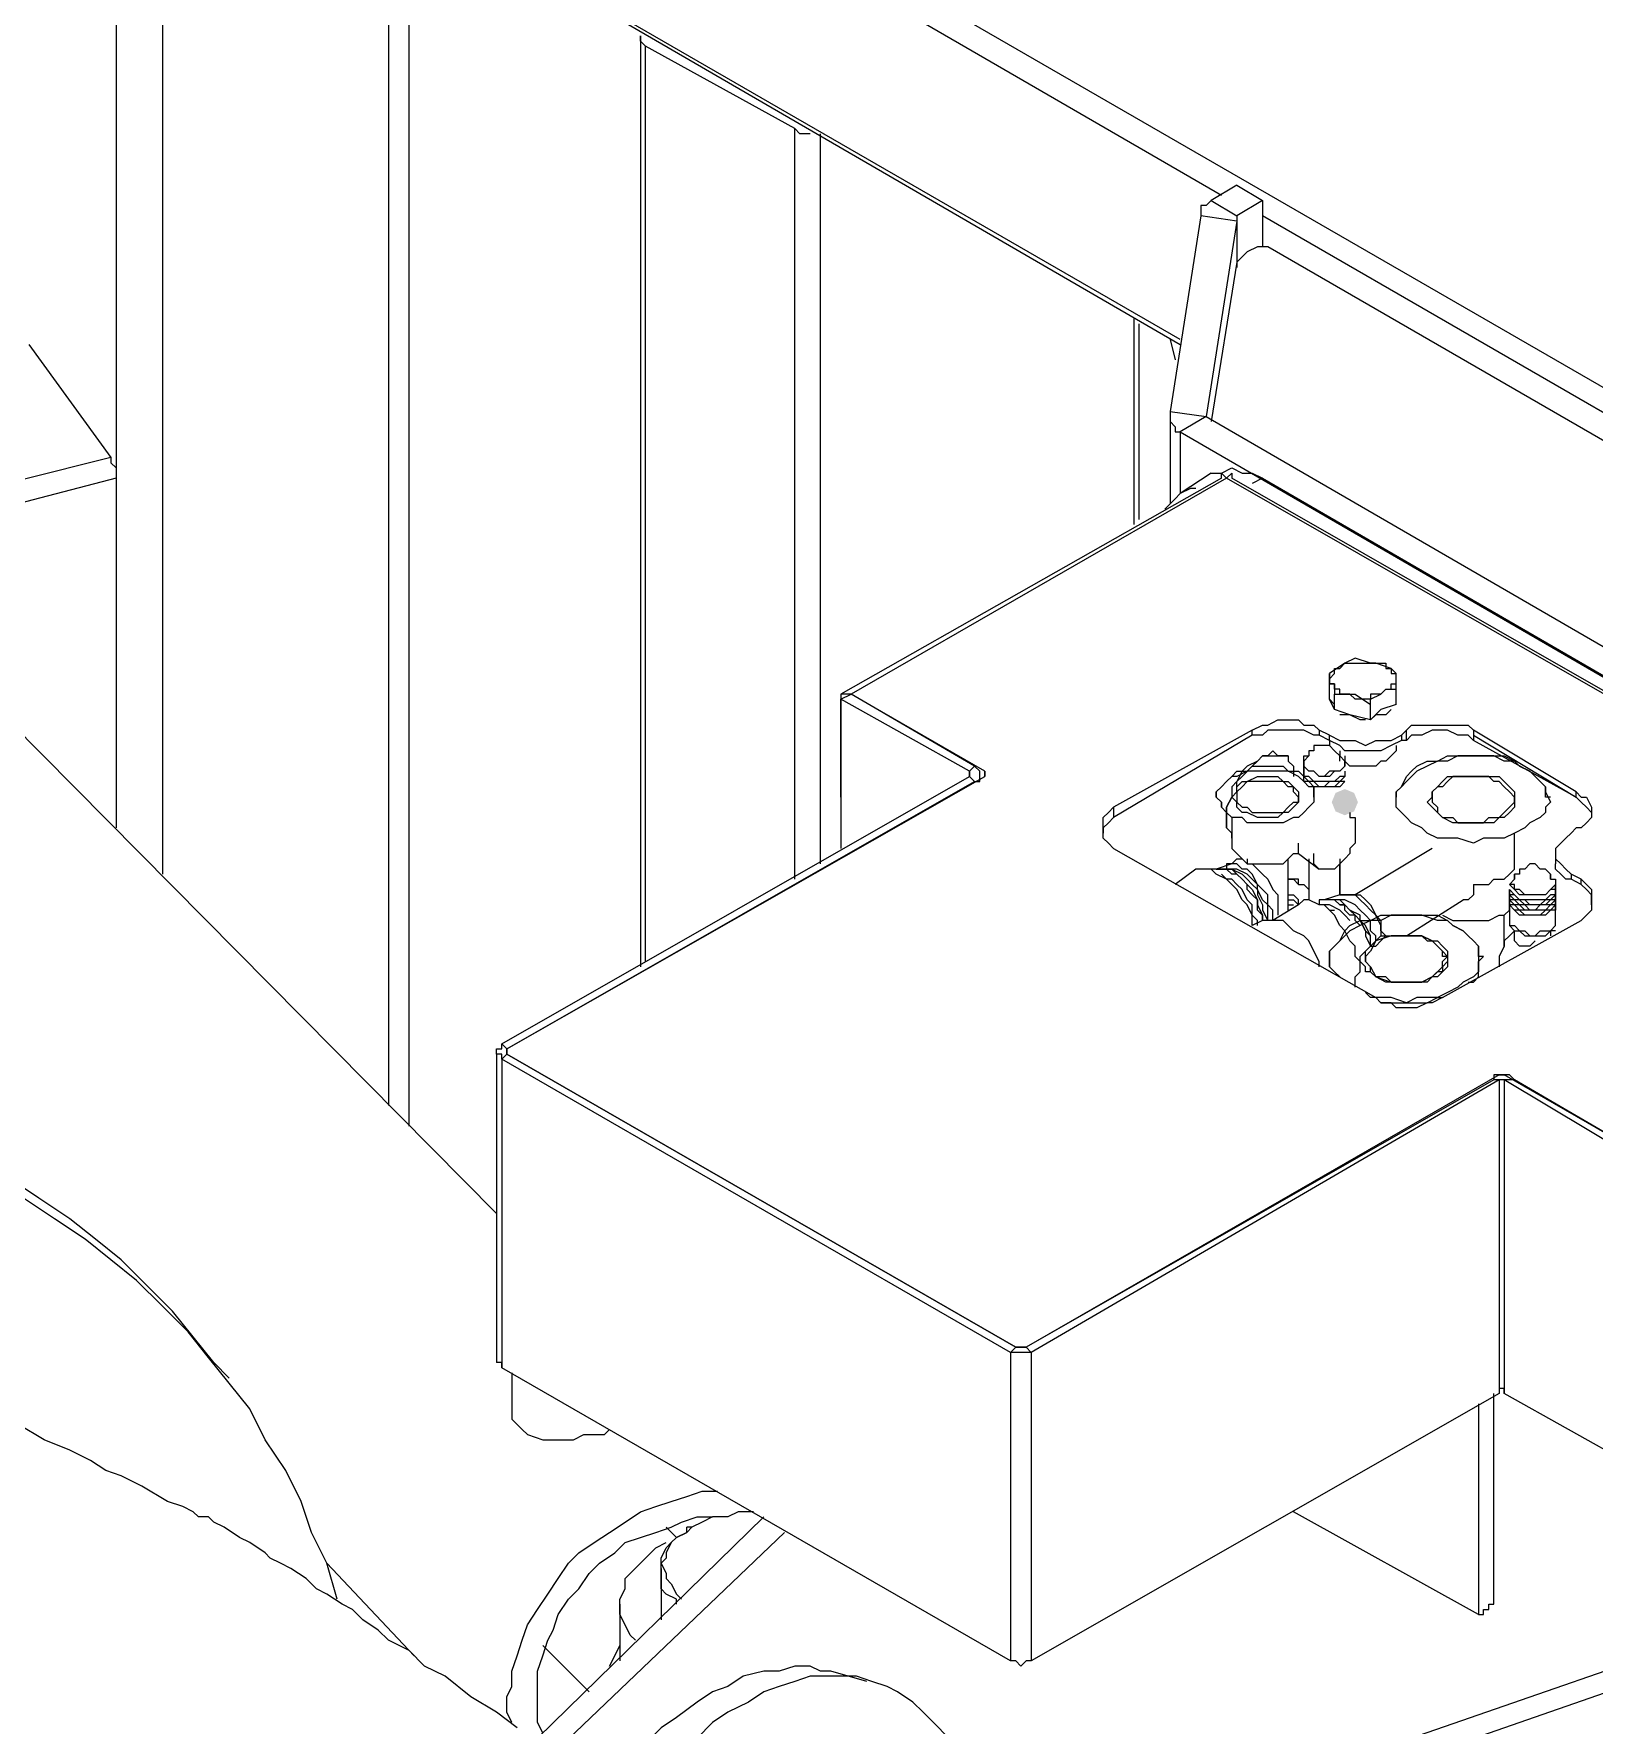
# Model space of a CAD drawing. Extents: x 3 to 592, y 5 to 207.
# Drawn here: x 254.78 to 265.48, y 89.8 to 101.4 of the extents above; entities that cross this region are included whole.
import ezdxf

# ---------------------------------------------------------------- set-up
doc = ezdxf.new("R2010")
doc.units = 0
doc.layers.get('0').update_dxf_attribs({"linetype": 'CONTINUOUS'})
picture_1 = doc.add_image_def('image2.jpg', size_in_pixel=(500, 522))

msp = doc.modelspace()

# ---------------------------------------------------------------- hatches: boundary and pattern name
h = msp.add_hatch(color=7)
h.dxf.hatch_style = 2
h.paths.add_polyline_path([(263.771944, 96.041986), (263.708411, 96.068411), (263.681986, 96.131944), (263.708411, 96.195478), (263.771944, 96.221903), (263.835478, 96.195478), (263.861903, 96.131944), (263.835478, 96.068411)])

# ---------------------------------------------------------------- linework, layer by layer
at = {"color": 7}
for points in [[(283.386389, 88.688333), (256.963333, 103.928333)], [(262.925278, 100.294722), (256.892778, 103.787222)], [(255.340556, 103.328611), (255.340556, 95.955556)], [(255.658056, 103.258056), (255.658056, 95.638056)], [(262.643056, 99.306944), (256.892778, 102.623056)], [(256.928056, 102.587778), (262.643056, 99.271667)], [(257.210278, 102.411389), (257.210278, 94.050556)], [(257.351389, 93.909444), (257.351389, 102.305556)], [(258.938889, 101.388333), (258.938889, 95.003056)], [(258.974167, 101.317778), (258.938889, 101.353056), (258.938889, 101.388333)], [(259.997222, 100.753333), (258.974167, 101.317778)], [(258.974167, 95.038333), (258.974167, 101.317778)], [(260.103056, 100.718056), (260.067778, 100.718056), (260.0325, 100.718056), (259.997222, 100.753333)], [(259.997222, 95.602778), (259.997222, 100.753333)], [(260.173611, 95.708611), (260.173611, 100.718056)], [(262.854722, 100.259444), (262.819444, 100.224167), (262.784167, 100.224167), (262.784167, 100.188889), (262.784167, 100.153611)], [(263.031111, 100.365278), (262.854722, 100.259444)], [(262.854722, 100.259444), (263.031111, 100.153611)], [(263.031111, 100.365278), (263.2075, 100.259444)], [(263.2075, 100.259444), (263.031111, 100.153611)], [(263.2075, 100.259444), (263.2075, 99.941944)], [(262.784167, 100.153611), (262.5725, 98.813056)], [(263.031111, 100.118333), (262.784167, 100.153611)], [(263.031111, 100.153611), (263.031111, 100.118333)], [(263.031111, 100.153611), (263.031111, 99.871389)], [(276.895278, 92.251389), (263.2075, 100.153611)], [(263.031111, 100.118333), (262.819444, 98.777778)], [(263.031111, 100.118333), (263.031111, 99.800833)], [(263.101667, 99.906667), (263.031111, 99.836111)], [(263.172222, 99.941944), (263.101667, 99.906667)], [(263.242778, 99.941944), (263.172222, 99.941944)], [(276.683611, 92.180833), (263.242778, 99.941944)], [(263.031111, 99.836111), (262.854722, 98.7425)], [(262.325556, 98.036944), (262.325556, 99.448056)], [(262.360833, 98.072222), (262.360833, 99.412778)], [(254.740833, 99.271667), (255.305278, 98.495556)], [(262.5725, 99.306944), (262.607778, 99.165833)], [(262.5725, 98.813056), (262.5725, 98.777778), (262.5725, 98.7425), (262.607778, 98.707222), (262.607778, 98.671944), (262.643056, 98.671944)], [(262.5725, 98.813056), (262.819444, 98.777778)], [(262.5725, 98.777778), (262.5725, 98.178056)], [(262.819444, 98.777778), (262.643056, 98.671944)], [(262.819444, 98.777778), (274.390556, 92.075)], [(262.643056, 98.671944), (274.214167, 91.969167)], [(262.643056, 98.671944), (262.643056, 98.248611)], [(255.305278, 98.495556), (253.470833, 98.036944)], [(255.305278, 98.495556), (255.305278, 98.460278), (255.340556, 98.425), (255.340556, 98.389722), (255.340556, 98.354444)], [(262.854722, 98.389722), (262.89, 98.389722), (262.925278, 98.389722), (262.995833, 98.425), (263.066389, 98.389722), (263.136944, 98.389722), (263.2075, 98.354444)], [(255.340556, 98.354444), (253.576667, 97.895833)], [(255.340556, 98.354444), (255.340556, 95.955556)], [(262.925278, 98.354444), (260.314722, 96.872778)], [(262.960556, 98.354444), (260.385278, 96.872778)], [(262.748889, 98.283889), (262.713611, 98.283889), (262.643056, 98.248611), (262.607778, 98.213333), (262.5725, 98.178056), (262.537222, 98.142778)], [(262.854722, 98.389722), (262.643056, 98.248611)], [(262.925278, 98.354444), (262.925278, 98.389722), (262.960556, 98.354444)], [(262.960556, 98.354444), (262.995833, 98.389722), (262.995833, 98.354444)], [(268.393333, 95.25), (262.960556, 98.354444)], [(268.428611, 95.25), (262.995833, 98.354444)], [(263.2075, 98.354444), (263.136944, 98.319167)], [(263.2075, 98.354444), (273.685, 92.286667)], [(263.666111, 96.943333), (263.666111, 96.978611), (263.701389, 97.013889), (263.701389, 97.049167), (263.736667, 97.049167), (263.771944, 97.084444)], [(263.771944, 97.084444), (263.666111, 97.013889)], [(263.666111, 96.908056), (263.666111, 97.013889)], [(263.666111, 97.013889), (263.666111, 96.943333)], [(263.8425, 97.119722), (263.771944, 97.084444)], [(263.771944, 97.084444), (263.807222, 97.084444), (263.8425, 97.084444), (263.877778, 97.084444), (263.913056, 97.084444), (263.948333, 97.084444), (263.983611, 97.084444)], [(263.983611, 97.084444), (263.948333, 97.084444), (263.8425, 97.119722)], [(263.983611, 97.084444), (264.018889, 97.084444), (264.054167, 97.084444), (264.054167, 97.049167), (264.089444, 97.049167), (264.089444, 97.013889), (264.124722, 97.013889)], [(264.089444, 97.049167), (263.983611, 97.084444)], [(264.018889, 96.872778), (264.054167, 96.908056), (264.089444, 96.908056), (264.089444, 96.943333), (264.124722, 96.943333), (264.124722, 96.978611), (264.124722, 97.013889)], [(264.124722, 97.013889), (264.089444, 97.049167)], [(264.124722, 96.908056), (264.124722, 97.013889)], [(257.951111, 93.309722), (254.388056, 96.908056)], [(263.807222, 96.872778), (263.771944, 96.872778), (263.736667, 96.872778), (263.736667, 96.908056), (263.701389, 96.908056), (263.701389, 96.943333), (263.666111, 96.943333)], [(263.666111, 96.943333), (263.701389, 96.943333), (263.701389, 96.872778)], [(263.666111, 96.8375), (263.666111, 96.908056)], [(264.018889, 96.872778), (264.054167, 96.908056), (264.124722, 96.908056)], [(264.124722, 96.802222), (264.124722, 96.908056)], [(260.314722, 96.8375), (260.385278, 96.872778)], [(260.385278, 96.872778), (260.35, 96.872778), (260.314722, 96.872778), (260.314722, 96.8375)], [(261.196667, 96.343611), (260.314722, 96.8375)], [(260.314722, 96.8375), (260.314722, 95.814444)], [(260.314722, 96.167222), (260.314722, 96.8375)], [(260.314722, 96.802222), (260.314722, 96.8375)], [(261.231944, 96.378889), (260.385278, 96.872778)], [(261.3025, 96.343611), (260.385278, 96.872778)], [(263.701389, 96.766944), (263.701389, 96.802222), (263.666111, 96.8375)], [(263.701389, 96.766944), (263.666111, 96.8375)], [(263.701389, 96.766944), (263.701389, 96.872778)], [(263.701389, 96.872778), (263.807222, 96.872778)], [(263.807222, 96.872778), (263.8425, 96.872778), (263.948333, 96.802222)], [(264.018889, 96.872778), (263.983611, 96.872778), (263.948333, 96.872778), (263.948333, 96.8375), (263.913056, 96.8375), (263.877778, 96.8375), (263.8425, 96.8375), (263.807222, 96.872778)], [(263.948333, 96.802222), (263.948333, 96.8375), (264.018889, 96.872778)], [(263.948333, 96.696389), (263.948333, 96.802222)], [(264.124722, 96.802222), (264.018889, 96.766944)], [(263.136944, 96.625833), (263.2075, 96.661111), (263.242778, 96.661111), (263.313333, 96.696389), (263.383889, 96.696389), (263.454444, 96.696389), (263.489722, 96.661111), (263.560278, 96.661111), (263.595556, 96.625833)], [(263.807222, 96.731667), (263.701389, 96.766944)], [(263.913056, 96.696389), (263.877778, 96.696389), (263.807222, 96.731667), (263.771944, 96.731667), (263.736667, 96.731667)], [(263.948333, 96.696389), (263.807222, 96.731667)], [(264.018889, 96.766944), (263.948333, 96.696389)], [(264.089444, 96.766944), (264.054167, 96.731667), (264.018889, 96.731667), (263.983611, 96.731667), (263.948333, 96.696389)], [(264.195278, 96.625833), (264.230556, 96.661111), (264.301111, 96.661111), (264.371667, 96.661111), (264.442222, 96.661111), (264.4775, 96.661111), (264.548056, 96.661111), (264.618611, 96.661111), (264.653889, 96.625833)], [(263.136944, 96.625833), (262.184444, 96.096667)], [(263.136944, 96.590556), (262.184444, 96.026111)], [(263.136944, 96.590556), (263.136944, 96.625833)], [(263.595556, 96.590556), (263.560278, 96.590556), (263.489722, 96.625833), (263.454444, 96.625833), (263.383889, 96.625833), (263.313333, 96.625833), (263.242778, 96.625833), (263.2075, 96.590556), (263.136944, 96.590556)], [(263.666111, 96.590556), (263.595556, 96.625833)], [(263.595556, 96.625833), (263.595556, 96.590556)], [(263.666111, 96.555278), (263.595556, 96.590556)], [(263.666111, 96.590556), (263.736667, 96.555278), (263.771944, 96.555278), (263.8425, 96.555278), (263.913056, 96.52), (263.983611, 96.555278), (264.018889, 96.555278), (264.089444, 96.555278), (264.16, 96.590556)], [(263.666111, 96.555278), (263.666111, 96.590556)], [(263.666111, 96.555278), (263.666111, 96.52)], [(264.16, 96.555278), (264.089444, 96.52), (264.018889, 96.484722), (263.983611, 96.484722), (263.913056, 96.484722), (263.8425, 96.484722), (263.771944, 96.484722), (263.736667, 96.52), (263.666111, 96.555278)], [(264.195278, 96.625833), (264.16, 96.590556)], [(264.16, 96.590556), (264.16, 96.555278)], [(264.195278, 96.555278), (264.16, 96.555278)], [(264.195278, 96.555278), (264.195278, 96.625833)], [(264.653889, 96.555278), (264.618611, 96.590556), (264.548056, 96.590556), (264.4775, 96.625833), (264.442222, 96.625833), (264.371667, 96.625833), (264.301111, 96.590556), (264.230556, 96.590556), (264.195278, 96.555278)], [(265.359444, 96.2025), (264.653889, 96.625833)], [(264.653889, 96.625833), (264.653889, 96.555278)], [(264.653889, 96.590556), (265.359444, 96.167222)], [(265.359444, 96.167222), (264.653889, 96.555278)], [(263.348611, 96.449444), (263.313333, 96.449444), (263.278056, 96.484722), (263.242778, 96.449444), (263.2075, 96.449444), (263.172222, 96.414167), (263.101667, 96.378889), (263.066389, 96.343611), (263.031111, 96.273056), (262.995833, 96.237778), (262.995833, 96.167222), (262.960556, 96.096667), (262.960556, 96.061389)], [(262.960556, 96.061389), (262.960556, 96.096667), (262.995833, 96.167222), (263.031111, 96.2025), (263.031111, 96.273056), (263.066389, 96.308333), (263.136944, 96.378889), (263.172222, 96.414167), (263.2075, 96.449444), (263.242778, 96.449444), (263.313333, 96.449444), (263.348611, 96.449444), (263.383889, 96.449444), (263.383889, 96.414167), (263.419167, 96.378889), (263.419167, 96.343611), (263.419167, 96.308333)], [(263.383889, 96.449444), (263.348611, 96.449444)], [(263.736667, 96.484722), (263.736667, 96.449444), (263.771944, 96.414167), (263.771944, 96.378889), (263.736667, 96.343611), (263.701389, 96.343611), (263.666111, 96.343611), (263.630833, 96.308333), (263.595556, 96.308333), (263.560278, 96.343611), (263.525, 96.343611), (263.489722, 96.378889), (263.489722, 96.414167), (263.489722, 96.449444), (263.525, 96.449444)], [(263.525, 96.449444), (263.489722, 96.414167)], [(263.525, 96.343611), (263.489722, 96.378889), (263.489722, 96.414167), (263.489722, 96.449444)], [(263.736667, 96.414167), (263.736667, 96.449444), (263.701389, 96.484722), (263.666111, 96.52), (263.630833, 96.52), (263.595556, 96.52), (263.560278, 96.52), (263.560278, 96.484722), (263.525, 96.484722), (263.525, 96.449444)], [(263.771944, 96.449444), (263.771944, 96.414167), (263.771944, 96.378889), (263.736667, 96.343611), (263.701389, 96.343611), (263.666111, 96.308333), (263.630833, 96.308333), (263.595556, 96.308333), (263.560278, 96.343611), (263.525, 96.343611)], [(264.124722, 96.52), (264.124722, 96.484722), (264.089444, 96.449444), (264.054167, 96.414167), (264.018889, 96.414167), (263.983611, 96.378889), (263.913056, 96.378889), (263.877778, 96.378889), (263.807222, 96.378889), (263.771944, 96.414167)], [(265.183056, 96.167222), (265.147778, 96.167222), (265.147778, 96.237778), (265.1125, 96.273056), (265.077222, 96.308333), (265.041944, 96.343611), (264.971389, 96.378889), (264.936111, 96.414167), (264.865556, 96.414167), (264.795, 96.449444), (264.689167, 96.449444), (264.618611, 96.449444), (264.548056, 96.449444), (264.4775, 96.414167), (264.406944, 96.414167), (264.336389, 96.378889), (264.265833, 96.343611), (264.230556, 96.308333), (264.195278, 96.273056), (264.16, 96.237778), (264.124722, 96.2025), (264.124722, 96.167222)], [(261.196667, 96.343611), (261.231944, 96.378889)], [(261.196667, 96.308333), (261.196667, 96.343611)], [(261.196667, 96.343611), (261.196667, 96.308333)], [(261.231944, 96.273056), (261.267222, 96.273056), (261.267222, 96.308333), (261.267222, 96.343611), (261.231944, 96.378889)], [(261.3025, 96.343611), (261.3025, 96.308333)], [(261.3025, 96.308333), (261.3025, 96.343611)], [(263.560278, 96.167222), (263.560278, 96.2025), (263.560278, 96.237778), (263.525, 96.273056), (263.489722, 96.273056), (263.454444, 96.308333), (263.383889, 96.343611), (263.348611, 96.343611), (263.278056, 96.343611), (263.2075, 96.343611), (263.136944, 96.343611), (263.101667, 96.343611), (263.031111, 96.308333), (262.995833, 96.308333), (262.960556, 96.273056), (262.925278, 96.237778), (262.89, 96.2025), (262.89, 96.167222)], [(263.489722, 96.414167), (263.489722, 96.378889)], [(263.489722, 96.414167), (263.489722, 96.308333)], [(263.489722, 96.343611), (263.489722, 96.378889)], [(263.771944, 96.343611), (263.771944, 96.308333), (263.736667, 96.308333), (263.701389, 96.273056), (263.666111, 96.273056), (263.630833, 96.273056), (263.595556, 96.273056), (263.560278, 96.273056), (263.525, 96.308333), (263.489722, 96.308333), (263.489722, 96.343611)], [(263.489722, 96.308333), (263.489722, 96.343611)], [(263.771944, 96.343611), (263.771944, 96.308333), (263.736667, 96.273056), (263.701389, 96.273056), (263.666111, 96.273056), (263.630833, 96.237778), (263.595556, 96.237778), (263.560278, 96.273056), (263.525, 96.273056), (263.489722, 96.308333), (263.489722, 96.343611)], [(263.525, 96.273056), (263.489722, 96.308333), (263.489722, 96.343611)], [(263.771944, 96.378889), (263.771944, 96.414167)], [(257.986389, 94.473889), (261.196667, 96.308333)], [(258.021667, 94.438611), (261.3025, 96.308333)], [(258.021667, 94.438611), (261.231944, 96.273056)], [(261.231944, 96.273056), (261.196667, 96.308333)], [(263.771944, 96.308333), (263.736667, 96.273056), (263.701389, 96.237778), (263.666111, 96.237778), (263.630833, 96.237778), (263.595556, 96.237778), (263.560278, 96.237778), (263.525, 96.273056), (263.489722, 96.273056), (263.489722, 96.308333)], [(263.525, 96.273056), (263.489722, 96.273056)], [(263.525, 96.237778), (263.489722, 96.273056)], [(263.771944, 96.308333), (263.736667, 96.273056), (263.701389, 96.273056), (263.666111, 96.273056), (263.630833, 96.237778), (263.595556, 96.237778), (263.560278, 96.273056), (263.525, 96.273056)], [(263.771944, 96.273056), (263.736667, 96.273056), (263.701389, 96.237778), (263.666111, 96.237778), (263.630833, 96.237778), (263.595556, 96.237778), (263.560278, 96.237778), (263.525, 96.273056)], [(263.771944, 96.273056), (263.736667, 96.237778), (263.701389, 96.237778), (263.666111, 96.237778), (263.630833, 96.237778), (263.595556, 96.237778), (263.560278, 96.237778), (263.525, 96.237778)], [(265.359444, 96.2025), (265.394722, 96.167222), (265.43, 96.167222), (265.465278, 96.096667), (265.465278, 96.061389), (265.465278, 96.026111), (265.43, 95.990833), (265.394722, 95.955556), (265.359444, 95.955556)], [(265.359444, 96.167222), (265.359444, 96.2025)], [(262.184444, 95.814444), (262.149167, 95.849722), (262.113889, 95.885), (262.113889, 95.920278), (262.113889, 95.955556), (262.113889, 95.990833), (262.113889, 96.026111), (262.149167, 96.061389), (262.184444, 96.096667)], [(262.184444, 96.096667), (262.184444, 96.026111)], [(262.89, 96.167222), (262.925278, 96.131944), (262.925278, 96.096667), (262.960556, 96.061389), (262.995833, 96.026111)], [(265.465278, 96.061389), (265.43, 96.096667), (265.394722, 96.131944), (265.359444, 96.167222)], [(262.184444, 96.026111), (262.149167, 95.990833), (262.113889, 95.955556), (262.113889, 95.920278)], [(262.960556, 96.061389), (262.960556, 95.990833), (262.960556, 95.955556), (262.995833, 95.920278), (262.995833, 95.885)], [(262.995833, 95.885), (262.995833, 95.920278), (262.960556, 95.955556), (262.960556, 95.990833), (262.960556, 96.061389)], [(262.995833, 96.026111), (262.995833, 95.849722)], [(263.807222, 96.061389), (263.807222, 96.026111), (263.8425, 96.026111), (263.8425, 95.990833), (263.8425, 95.955556), (263.8425, 95.920278), (263.8425, 95.849722), (263.807222, 95.814444), (263.807222, 95.779167), (263.771944, 95.743889), (263.736667, 95.708611), (263.701389, 95.673333), (263.666111, 95.673333), (263.630833, 95.673333), (263.595556, 95.673333), (263.560278, 95.708611), (263.560278, 95.743889), (263.560278, 95.779167)], [(262.995833, 95.849722), (262.995833, 95.814444), (263.031111, 95.779167), (263.066389, 95.743889), (263.101667, 95.708611), (263.172222, 95.708611), (263.2075, 95.708611), (263.278056, 95.708611), (263.313333, 95.708611), (263.348611, 95.708611), (263.383889, 95.743889), (263.419167, 95.779167), (263.454444, 95.779167), (263.454444, 95.814444), (263.454444, 95.849722)], [(264.936111, 95.743889), (264.936111, 95.920278)], [(265.324167, 95.920278), (265.288889, 95.885), (265.253611, 95.849722), (265.218333, 95.814444), (265.218333, 95.779167), (265.218333, 95.743889), (265.253611, 95.708611), (265.288889, 95.673333), (265.324167, 95.638056)], [(265.324167, 95.920278), (265.359444, 95.955556)], [(262.184444, 95.814444), (263.983611, 94.791389)], [(262.995833, 95.708611), (263.031111, 95.743889), (263.066389, 95.743889), (263.101667, 95.708611), (263.136944, 95.708611), (263.172222, 95.673333), (263.2075, 95.638056), (263.242778, 95.602778), (263.278056, 95.532222), (263.313333, 95.496944), (263.313333, 95.426389), (263.313333, 95.391111)], [(263.101667, 95.743889), (263.101667, 95.708611)], [(263.383889, 95.391111), (263.383889, 95.743889)], [(263.454444, 95.779167), (263.595556, 95.673333)], [(263.525, 95.743889), (263.525, 95.461667)], [(263.736667, 95.743889), (263.736667, 95.496944)], [(264.371667, 95.814444), (263.8425, 95.496944)], [(264.653889, 95.5675), (264.689167, 95.5675), (264.759722, 95.5675), (264.795, 95.602778), (264.865556, 95.602778), (264.900833, 95.638056), (264.936111, 95.673333), (264.936111, 95.708611), (264.936111, 95.743889)], [(265.218333, 95.779167), (265.218333, 95.708611)], [(262.748889, 95.673333), (262.607778, 95.5675)], [(263.136944, 95.285278), (263.136944, 95.320556), (263.136944, 95.355833), (263.101667, 95.426389), (263.066389, 95.461667), (263.031111, 95.532222), (262.995833, 95.5675), (262.960556, 95.602778), (262.89, 95.638056), (262.854722, 95.673333), (262.819444, 95.673333), (262.784167, 95.673333), (262.748889, 95.673333)], [(263.2075, 95.320556), (263.2075, 95.355833), (263.172222, 95.391111), (263.172222, 95.426389), (263.172222, 95.461667), (263.136944, 95.496944), (263.101667, 95.532222), (263.101667, 95.5675), (263.066389, 95.602778), (263.031111, 95.638056), (262.995833, 95.638056), (262.960556, 95.673333), (262.925278, 95.673333), (262.89, 95.673333), (262.854722, 95.673333)], [(262.995833, 95.708611), (262.89, 95.673333)], [(262.89, 95.673333), (262.925278, 95.673333), (262.960556, 95.673333), (262.995833, 95.673333), (263.031111, 95.638056), (263.066389, 95.602778), (263.101667, 95.5675), (263.136944, 95.532222), (263.172222, 95.461667), (263.172222, 95.426389), (263.2075, 95.355833), (263.2075, 95.320556)], [(263.242778, 95.320556), (263.242778, 95.355833), (263.242778, 95.426389), (263.2075, 95.461667), (263.172222, 95.532222), (263.172222, 95.5675), (263.136944, 95.602778), (263.101667, 95.638056), (263.031111, 95.673333), (262.995833, 95.673333), (262.960556, 95.673333), (262.925278, 95.673333)], [(262.925278, 95.673333), (262.960556, 95.673333), (262.995833, 95.673333), (263.066389, 95.638056), (263.101667, 95.602778), (263.136944, 95.5675), (263.172222, 95.532222), (263.172222, 95.496944), (263.2075, 95.426389), (263.2075, 95.391111), (263.242778, 95.320556)], [(263.172222, 95.285278), (263.172222, 95.320556), (263.136944, 95.355833), (263.136944, 95.426389), (263.101667, 95.461667), (263.066389, 95.532222), (263.031111, 95.5675), (262.995833, 95.602778), (262.960556, 95.602778), (262.925278, 95.638056)], [(263.278056, 95.320556), (263.278056, 95.391111), (263.242778, 95.426389), (263.242778, 95.496944), (263.2075, 95.532222), (263.172222, 95.5675), (263.136944, 95.638056), (263.101667, 95.673333), (263.066389, 95.673333), (263.031111, 95.708611), (262.995833, 95.708611), (262.960556, 95.708611), (262.960556, 95.673333)], [(263.736667, 95.496944), (263.736667, 95.708611)], [(265.183056, 95.638056), (265.183056, 95.602778), (265.218333, 95.602778), (265.218333, 95.5675), (265.183056, 95.532222), (265.147778, 95.496944), (265.1125, 95.496944), (265.077222, 95.496944), (265.041944, 95.496944), (265.006667, 95.496944), (264.971389, 95.532222), (264.936111, 95.532222), (264.936111, 95.5675), (264.900833, 95.5675), (264.936111, 95.602778), (264.936111, 95.638056)], [(265.183056, 95.602778), (265.183056, 95.638056), (265.147778, 95.673333), (265.1125, 95.673333), (265.077222, 95.708611), (265.041944, 95.708611), (265.006667, 95.673333), (264.971389, 95.673333), (264.971389, 95.638056), (264.936111, 95.638056)], [(264.936111, 95.638056), (264.936111, 95.602778)], [(265.324167, 95.602778), (265.288889, 95.602778), (265.253611, 95.638056), (265.218333, 95.673333), (265.218333, 95.708611)], [(265.394722, 95.602778), (265.324167, 95.638056)], [(265.324167, 95.638056), (265.324167, 95.602778)], [(263.454444, 95.602778), (263.419167, 95.602778), (263.383889, 95.602778)], [(263.383889, 95.602778), (263.419167, 95.602778), (263.454444, 95.5675), (263.489722, 95.5675), (263.525, 95.532222)], [(263.383889, 95.496944), (263.419167, 95.496944), (263.454444, 95.461667)], [(263.454444, 95.5675), (263.454444, 95.602778)], [(263.736667, 95.496944), (263.630833, 95.461667)], [(264.054167, 95.214722), (264.018889, 95.25), (264.018889, 95.285278), (263.983611, 95.355833), (263.948333, 95.391111), (263.913056, 95.426389), (263.877778, 95.461667), (263.8425, 95.496944), (263.807222, 95.496944), (263.771944, 95.496944), (263.736667, 95.496944)], [(263.736667, 95.496944), (263.771944, 95.496944), (263.807222, 95.496944), (263.877778, 95.496944), (263.913056, 95.461667), (263.948333, 95.426389), (263.983611, 95.355833), (264.018889, 95.320556), (264.018889, 95.25), (264.018889, 95.214722), (264.054167, 95.214722)], [(264.653889, 95.5675), (264.653889, 95.532222), (264.653889, 95.496944), (264.618611, 95.461667), (264.583333, 95.461667)], [(264.971389, 95.496944), (264.936111, 95.532222), (264.900833, 95.5675), (264.936111, 95.602778)], [(264.900833, 95.532222), (264.900833, 95.285278)], [(264.971389, 95.461667), (264.936111, 95.496944), (264.900833, 95.532222)], [(265.218333, 95.532222), (265.218333, 95.496944), (265.183056, 95.461667), (265.147778, 95.461667), (265.1125, 95.426389), (265.077222, 95.426389), (265.041944, 95.426389), (265.006667, 95.461667), (264.971389, 95.461667), (264.936111, 95.496944), (264.900833, 95.496944), (264.900833, 95.532222)], [(264.971389, 95.461667), (264.936111, 95.496944), (264.900833, 95.496944), (264.900833, 95.532222)], [(265.218333, 95.496944), (265.218333, 95.461667), (265.183056, 95.461667), (265.147778, 95.426389), (265.1125, 95.426389), (265.077222, 95.426389), (265.041944, 95.426389), (265.006667, 95.426389), (264.971389, 95.461667), (264.936111, 95.461667), (264.900833, 95.496944)], [(264.971389, 95.461667), (264.936111, 95.461667), (264.900833, 95.496944)], [(265.218333, 95.496944), (265.218333, 95.461667), (265.183056, 95.426389), (265.147778, 95.426389), (265.1125, 95.426389), (265.077222, 95.391111), (265.041944, 95.391111), (265.006667, 95.426389), (264.971389, 95.426389), (264.936111, 95.461667), (264.900833, 95.461667), (264.900833, 95.496944)], [(264.971389, 95.426389), (264.936111, 95.461667), (264.900833, 95.461667), (264.900833, 95.496944)], [(265.218333, 95.602778), (265.218333, 95.5675), (265.218333, 95.532222), (265.183056, 95.532222), (265.147778, 95.496944), (265.1125, 95.496944), (265.077222, 95.496944), (265.041944, 95.496944), (265.006667, 95.496944), (264.971389, 95.496944)], [(265.218333, 95.532222), (265.218333, 95.496944), (265.183056, 95.496944), (265.147778, 95.461667), (265.1125, 95.461667), (265.077222, 95.461667), (265.041944, 95.461667), (265.006667, 95.461667), (264.971389, 95.461667)], [(265.218333, 95.532222), (265.218333, 95.496944), (265.183056, 95.461667), (265.147778, 95.461667), (265.1125, 95.426389), (265.077222, 95.426389), (265.041944, 95.426389), (265.006667, 95.461667), (264.971389, 95.461667)], [(265.218333, 95.496944), (265.218333, 95.461667), (265.183056, 95.461667), (265.147778, 95.426389), (265.1125, 95.426389), (265.077222, 95.426389), (265.041944, 95.426389), (265.006667, 95.426389), (264.971389, 95.461667)], [(265.218333, 95.496944), (265.218333, 95.461667), (265.183056, 95.426389), (265.147778, 95.426389), (265.1125, 95.426389), (265.077222, 95.391111), (265.041944, 95.391111), (265.006667, 95.426389), (264.971389, 95.426389)], [(265.218333, 95.285278), (265.218333, 95.5675)], [(265.394722, 95.5675), (265.324167, 95.602778)], [(265.394722, 95.602778), (265.43, 95.5675), (265.465278, 95.532222), (265.465278, 95.496944), (265.465278, 95.461667), (265.465278, 95.426389), (265.465278, 95.391111), (265.43, 95.355833), (265.394722, 95.320556)], [(265.394722, 95.5675), (265.394722, 95.602778)], [(265.465278, 95.426389), (265.465278, 95.461667), (265.465278, 95.496944), (265.43, 95.532222), (265.394722, 95.5675)], [(263.454444, 95.426389), (263.278056, 95.320556)], [(263.313333, 95.391111), (263.313333, 95.355833)], [(263.383889, 95.461667), (263.419167, 95.461667), (263.454444, 95.426389)], [(263.383889, 95.391111), (263.383889, 95.426389), (263.419167, 95.426389)], [(263.454444, 95.426389), (263.454444, 95.461667)], [(263.8425, 94.861944), (263.8425, 94.897222), (263.8425, 94.9325), (263.877778, 94.967778), (263.877778, 95.038333), (263.8425, 95.073611), (263.8425, 95.144167), (263.807222, 95.179444), (263.771944, 95.25), (263.736667, 95.285278), (263.701389, 95.355833), (263.666111, 95.391111), (263.630833, 95.426389), (263.595556, 95.426389), (263.525, 95.461667), (263.489722, 95.461667), (263.454444, 95.426389)], [(263.877778, 95.285278), (263.8425, 95.320556), (263.8425, 95.355833), (263.807222, 95.355833), (263.771944, 95.391111), (263.771944, 95.426389), (263.736667, 95.426389), (263.701389, 95.461667), (263.666111, 95.461667), (263.630833, 95.461667), (263.595556, 95.461667), (263.595556, 95.426389)], [(263.807222, 95.320556), (263.771944, 95.355833), (263.736667, 95.391111), (263.666111, 95.426389), (263.630833, 95.426389), (263.595556, 95.426389)], [(263.630833, 95.426389), (263.666111, 95.391111), (263.701389, 95.391111)], [(263.948333, 95.144167), (263.948333, 95.179444), (263.948333, 95.214722), (263.913056, 95.25), (263.877778, 95.320556), (263.8425, 95.355833), (263.807222, 95.391111), (263.771944, 95.426389), (263.736667, 95.461667), (263.701389, 95.461667), (263.666111, 95.461667)], [(263.948333, 95.179444), (263.948333, 95.214722), (263.913056, 95.285278), (263.877778, 95.320556), (263.877778, 95.355833), (263.807222, 95.391111), (263.771944, 95.426389), (263.736667, 95.461667), (263.701389, 95.461667), (263.666111, 95.461667)], [(263.983611, 95.179444), (263.983611, 95.214722), (263.948333, 95.25), (263.948333, 95.320556), (263.913056, 95.355833), (263.877778, 95.391111), (263.8425, 95.426389), (263.771944, 95.461667), (263.736667, 95.461667), (263.701389, 95.461667), (263.666111, 95.461667)], [(263.701389, 95.461667), (263.736667, 95.426389), (263.771944, 95.426389), (263.807222, 95.391111), (263.8425, 95.355833), (263.877778, 95.320556), (263.913056, 95.25), (263.913056, 95.214722), (263.948333, 95.144167)], [(264.195278, 95.214722), (264.583333, 95.461667)], [(264.442222, 95.355833), (264.512778, 95.320556), (264.548056, 95.320556), (264.618611, 95.320556), (264.653889, 95.320556), (264.724444, 95.320556), (264.759722, 95.320556), (264.830278, 95.355833), (264.865556, 95.355833), (264.900833, 95.391111), (264.900833, 95.426389)], [(265.218333, 95.461667), (265.183056, 95.426389), (265.147778, 95.391111), (265.1125, 95.391111), (265.077222, 95.391111), (265.041944, 95.391111), (265.006667, 95.391111), (264.971389, 95.426389), (264.936111, 95.426389), (264.900833, 95.461667)], [(264.971389, 95.426389), (264.936111, 95.426389), (264.900833, 95.461667)], [(265.218333, 95.461667), (265.218333, 95.426389), (265.183056, 95.426389), (265.147778, 95.391111), (265.1125, 95.391111), (265.077222, 95.391111), (265.041944, 95.391111), (265.006667, 95.391111), (264.971389, 95.391111), (264.936111, 95.426389), (264.900833, 95.461667)], [(264.971389, 95.391111), (264.936111, 95.426389), (264.900833, 95.426389), (264.900833, 95.461667)], [(265.218333, 95.461667), (265.218333, 95.426389), (265.183056, 95.391111), (265.147778, 95.391111), (265.1125, 95.355833), (265.077222, 95.355833), (265.041944, 95.355833), (265.006667, 95.355833), (264.971389, 95.391111), (264.936111, 95.391111), (264.900833, 95.426389), (264.900833, 95.461667)], [(264.971389, 95.391111), (264.936111, 95.391111), (264.900833, 95.426389), (264.900833, 95.461667)], [(264.900833, 95.426389), (264.900833, 95.320556)], [(265.218333, 95.426389), (265.218333, 95.391111), (265.183056, 95.391111), (265.147778, 95.355833), (265.1125, 95.355833), (265.077222, 95.355833), (265.041944, 95.355833), (265.006667, 95.355833), (264.971389, 95.355833), (264.936111, 95.391111), (264.900833, 95.426389)], [(265.218333, 95.461667), (265.183056, 95.426389), (265.147778, 95.391111), (265.1125, 95.391111), (265.077222, 95.391111), (265.041944, 95.391111), (265.006667, 95.391111), (264.971389, 95.426389)], [(265.218333, 95.461667), (265.218333, 95.426389), (265.183056, 95.426389), (265.147778, 95.391111), (265.1125, 95.391111), (265.077222, 95.391111), (265.041944, 95.391111), (265.006667, 95.391111), (264.971389, 95.391111)], [(265.218333, 95.461667), (265.218333, 95.426389), (265.183056, 95.391111), (265.147778, 95.391111), (265.1125, 95.355833), (265.077222, 95.355833), (265.041944, 95.355833), (265.006667, 95.355833), (264.971389, 95.391111)], [(265.218333, 95.320556), (265.218333, 95.426389)], [(263.2075, 95.320556), (263.136944, 95.285278)], [(263.595556, 95.003056), (263.595556, 95.038333), (263.560278, 95.108889), (263.525, 95.179444), (263.489722, 95.214722), (263.419167, 95.25), (263.383889, 95.285278), (263.348611, 95.320556), (263.278056, 95.320556), (263.242778, 95.320556), (263.2075, 95.320556)], [(263.736667, 94.9325), (263.701389, 94.967778), (263.666111, 95.003056), (263.666111, 95.073611), (263.666111, 95.108889), (263.701389, 95.144167), (263.736667, 95.179444), (263.771944, 95.25), (263.807222, 95.285278), (263.877778, 95.320556), (263.948333, 95.320556), (264.018889, 95.355833), (264.089444, 95.355833), (264.16, 95.355833), (264.230556, 95.355833), (264.301111, 95.355833), (264.406944, 95.355833), (264.4775, 95.320556), (264.512778, 95.285278), (264.583333, 95.25), (264.618611, 95.214722), (264.653889, 95.179444), (264.689167, 95.144167), (264.689167, 95.108889), (264.689167, 95.038333), (264.689167, 95.003056), (264.689167, 94.967778), (264.653889, 94.9325), (264.583333, 94.897222), (264.548056, 94.861944), (264.4775, 94.826667), (264.406944, 94.791389), (264.336389, 94.791389), (264.265833, 94.791389), (264.195278, 94.756111), (264.089444, 94.791389), (264.018889, 94.791389), (263.948333, 94.791389), (263.913056, 94.826667)], [(264.724444, 95.073611), (264.689167, 95.073611), (264.689167, 95.144167), (264.653889, 95.179444), (264.618611, 95.214722), (264.583333, 95.25), (264.512778, 95.285278), (264.4775, 95.320556), (264.406944, 95.320556), (264.301111, 95.355833), (264.230556, 95.355833), (264.16, 95.355833), (264.089444, 95.355833), (264.018889, 95.320556), (263.948333, 95.320556), (263.877778, 95.285278), (263.807222, 95.25), (263.771944, 95.214722), (263.736667, 95.179444), (263.701389, 95.144167), (263.666111, 95.108889), (263.666111, 95.073611)], [(264.442222, 94.791389), (265.394722, 95.320556)], [(264.865556, 95.144167), (264.865556, 95.355833)], [(264.900833, 95.320556), (264.900833, 95.285278), (264.936111, 95.285278), (264.971389, 95.25), (265.006667, 95.25), (265.041944, 95.214722), (265.077222, 95.214722), (265.1125, 95.25), (265.147778, 95.25), (265.183056, 95.25), (265.218333, 95.285278), (265.218333, 95.320556)], [(264.900833, 95.285278), (264.936111, 95.25), (264.971389, 95.25)], [(264.971389, 95.25), (265.006667, 95.214722), (265.041944, 95.214722), (265.077222, 95.214722), (265.1125, 95.214722), (265.147778, 95.214722), (265.183056, 95.25), (265.218333, 95.285278)], [(263.983611, 95.179444), (263.948333, 95.108889), (263.913056, 95.073611), (263.913056, 95.038333), (263.948333, 95.003056), (263.983611, 94.9325), (264.089444, 94.897222), (264.124722, 94.897222), (264.195278, 94.897222), (264.230556, 94.897222), (264.301111, 94.897222), (264.371667, 94.9325)], [(264.371667, 94.9325), (264.442222, 95.003056), (264.442222, 95.038333), (264.4775, 95.073611), (264.442222, 95.073611), (264.442222, 95.108889), (264.371667, 95.179444), (264.301111, 95.214722), (264.230556, 95.214722), (264.195278, 95.214722), (264.124722, 95.214722), (264.089444, 95.214722), (263.983611, 95.179444)], [(264.936111, 95.25), (264.900833, 95.214722), (264.865556, 95.179444), (264.865556, 95.144167), (264.830278, 95.073611), (264.830278, 95.038333), (264.830278, 95.003056)], [(265.077222, 95.179444), (265.041944, 95.144167), (265.006667, 95.144167), (264.971389, 95.144167), (264.936111, 95.179444), (264.936111, 95.214722), (264.936111, 95.25)], [(265.218333, 95.25), (265.183056, 95.25)], [(265.183056, 95.25), (265.183056, 95.214722)], [(263.666111, 95.073611), (263.666111, 95.038333), (263.666111, 95.003056), (263.701389, 94.967778), (263.736667, 94.9325)], [(264.618611, 94.897222), (264.653889, 94.897222), (264.689167, 94.9325), (264.689167, 95.003056), (264.689167, 95.038333), (264.724444, 95.073611)], [(264.442222, 94.791389), (264.371667, 94.756111), (264.336389, 94.756111), (264.265833, 94.720833), (264.195278, 94.720833), (264.124722, 94.720833), (264.089444, 94.756111), (264.018889, 94.756111), (263.983611, 94.791389)], [(263.983611, 94.791389), (264.018889, 94.756111), (264.089444, 94.756111), (264.195278, 94.756111), (264.265833, 94.756111), (264.336389, 94.756111), (264.406944, 94.791389), (264.442222, 94.791389)], [(257.986389, 94.368056), (257.986389, 94.403333), (257.951111, 94.403333), (257.951111, 94.438611), (257.986389, 94.438611), (257.986389, 94.473889)], [(257.986389, 94.473889), (258.021667, 94.438611)], [(257.951111, 94.403333), (257.951111, 92.286667)], [(258.021667, 94.403333), (257.986389, 94.368056)], [(261.478889, 92.357222), (257.986389, 94.368056)], [(257.986389, 94.368056), (257.986389, 92.251389)], [(258.021667, 94.403333), (258.021667, 94.438611)], [(258.021667, 94.438611), (258.021667, 94.403333)], [(261.514167, 92.3925), (258.021667, 94.403333)], [(258.021667, 94.403333), (261.514167, 92.3925)], [(264.830278, 94.262222), (261.584722, 92.3925)], [(264.795, 94.226944), (261.584722, 92.3925)], [(264.830278, 94.226944), (261.62, 92.357222)], [(264.936111, 94.226944), (264.900833, 94.262222), (264.865556, 94.262222), (264.830278, 94.262222), (264.795, 94.262222), (264.795, 94.226944)], [(264.830278, 94.226944), (264.795, 94.226944)], [(264.830278, 94.262222), (264.865556, 94.262222)], [(264.830278, 94.226944), (264.830278, 92.075)], [(264.865556, 94.226944), (264.830278, 94.226944)], [(265.782778, 93.733056), (264.865556, 94.262222)], [(264.865556, 94.226944), (264.865556, 92.075)], [(265.7475, 93.697778), (264.865556, 94.226944)], [(264.936111, 94.226944), (264.865556, 94.226944)], [(265.782778, 93.733056), (264.936111, 94.226944)], [(256.010833, 92.286667), (255.869722, 92.463056), (255.728611, 92.639444), (255.552222, 92.815833), (255.375833, 92.992222), (255.199444, 93.133333), (255.023056, 93.274444), (254.811389, 93.415556), (254.599722, 93.556667)], [(256.8575, 90.663889), (256.786944, 90.910833), (256.681111, 91.1225), (256.610556, 91.334167), (256.504722, 91.545833), (256.363611, 91.7575), (256.257778, 91.969167), (256.116667, 92.145556), (255.975556, 92.321944), (255.834444, 92.498333), (255.658056, 92.674722), (255.481667, 92.851111), (255.305278, 92.992222), (255.128889, 93.133333), (254.917222, 93.274444), (254.705556, 93.415556)], [(261.478889, 92.357222), (261.514167, 92.3925)], [(261.584722, 92.3925), (261.549444, 92.3925), (261.514167, 92.3925)], [(261.514167, 92.3925), (261.549444, 92.3925), (261.584722, 92.3925)], [(261.584722, 92.3925), (261.62, 92.357222)], [(256.116667, 92.180833), (256.010833, 92.286667)], [(257.986389, 92.251389), (257.986389, 92.286667), (257.951111, 92.286667)], [(261.478889, 90.240556), (257.986389, 92.251389)], [(261.478889, 92.357222), (261.478889, 90.240556)], [(261.62, 92.357222), (261.584722, 92.357222), (261.549444, 92.357222), (261.514167, 92.357222), (261.478889, 92.357222)], [(261.62, 92.357222), (261.62, 90.240556)], [(258.056944, 92.216111), (258.056944, 91.969167)], [(261.478889, 88.758889), (271.4625, 92.216111)], [(261.514167, 88.617778), (271.4625, 92.075)], [(264.830278, 92.075), (261.62, 90.240556)], [(264.795, 90.699167), (264.795, 92.075)], [(264.865556, 92.075), (264.865556, 92.110278), (264.830278, 92.110278), (264.830278, 92.075)], [(265.7475, 91.581111), (264.865556, 92.075)], [(258.056944, 91.969167), (258.056944, 91.933889), (258.056944, 91.898611), (258.092222, 91.863333), (258.1275, 91.828056), (258.162778, 91.792778), (258.268611, 91.7575), (258.409722, 91.7575), (258.480278, 91.7575), (258.550833, 91.792778), (258.621389, 91.792778), (258.691944, 91.792778)], [(264.689167, 92.004444), (264.689167, 90.558056)], [(258.092222, 89.781944), (257.951111, 89.887778), (257.774722, 89.993611), (257.598333, 90.134722), (257.457222, 90.205278), (257.351389, 90.311111), (257.210278, 90.381667), (257.139722, 90.452222), (257.033889, 90.522778), (256.963333, 90.593333), (256.892778, 90.628611), (256.786944, 90.699167), (256.716389, 90.734444), (256.645833, 90.805), (256.54, 90.875556), (256.469444, 90.910833), (256.398889, 90.946111), (256.363611, 90.981389), (256.257778, 91.051944), (256.187222, 91.087222), (256.081389, 91.157778), (256.010833, 91.193056), (255.975556, 91.228333), (255.905, 91.228333), (255.869722, 91.263611), (255.799167, 91.298889), (255.693333, 91.334167), (255.516944, 91.44), (255.375833, 91.510556), (255.27, 91.545833), (255.164167, 91.616389), (255.023056, 91.686944), (254.846667, 91.7575), (254.670278, 91.863333)], [(258.691944, 91.792778), (258.727222, 91.828056)], [(258.056944, 89.817222), (258.021667, 89.887778), (258.021667, 89.993611), (258.056944, 90.064167), (258.056944, 90.17), (258.092222, 90.275833), (258.1275, 90.381667), (258.162778, 90.4875), (258.233333, 90.593333), (258.303889, 90.699167), (258.374444, 90.805), (258.445, 90.910833), (258.515556, 90.981389), (258.621389, 91.051944), (258.727222, 91.1225), (258.833056, 91.193056), (258.938889, 91.263611), (259.044722, 91.298889), (259.150556, 91.334167)], [(259.150556, 91.334167), (259.256389, 91.369444), (259.362222, 91.404722), (259.432778, 91.404722), (259.468056, 91.404722)], [(258.233333, 89.711389), (259.785556, 91.228333)], [(259.715, 91.263611), (259.679722, 91.263611), (259.609167, 91.263611), (259.538611, 91.228333), (259.432778, 91.228333), (259.362222, 91.193056), (259.291667, 91.157778), (259.256389, 91.1225), (259.185833, 91.087222), (259.150556, 91.051944), (259.115278, 90.981389), (259.115278, 90.946111), (259.08, 90.910833), (259.115278, 90.840278), (259.115278, 90.805), (259.150556, 90.769722), (259.185833, 90.699167), (259.221111, 90.663889)], [(259.150556, 91.157778), (259.221111, 91.193056), (259.326944, 91.228333), (259.432778, 91.228333)], [(264.689167, 90.558056), (263.419167, 91.263611)], [(258.268611, 89.746667), (258.233333, 89.817222), (258.233333, 89.887778), (258.233333, 89.993611), (258.233333, 90.099444), (258.233333, 90.17), (258.268611, 90.275833), (258.303889, 90.381667), (258.339167, 90.452222), (258.374444, 90.558056), (258.445, 90.663889), (258.515556, 90.734444), (258.586111, 90.840278), (258.656667, 90.910833), (258.7625, 90.981389), (258.833056, 91.051944), (258.938889, 91.087222), (259.044722, 91.1225), (259.150556, 91.157778)], [(259.926667, 91.1225), (258.339167, 89.605556)], [(259.185833, 90.628611), (259.185833, 90.663889), (259.115278, 90.699167), (259.08, 90.734444), (259.08, 90.805), (259.08, 90.840278), (259.08, 90.910833), (259.08, 90.946111), (259.115278, 91.016667), (259.150556, 91.051944), (259.185833, 91.087222), (259.256389, 91.1225), (259.256389, 91.157778)], [(259.185833, 91.087222), (259.115278, 91.157778)], [(259.291667, 91.157778), (259.256389, 91.157778)], [(258.903611, 90.381667), (258.868333, 90.416944), (258.833056, 90.4875), (258.797778, 90.558056), (258.797778, 90.628611), (258.797778, 90.663889), (258.833056, 90.734444), (258.833056, 90.805), (258.868333, 90.840278), (258.938889, 90.910833), (258.974167, 90.946111), (259.044722, 91.016667), (259.115278, 91.051944)], [(256.786944, 90.910833), (257.386667, 90.275833)], [(259.08, 90.875556), (259.08, 90.663889)], [(258.797778, 90.628611), (258.797778, 90.240556)], [(259.08, 90.663889), (259.08, 90.628611), (259.08, 90.593333), (259.08, 90.522778)], [(264.724444, 90.558056), (264.724444, 90.593333), (264.759722, 90.593333), (264.759722, 90.628611), (264.795, 90.628611), (264.795, 90.663889), (264.795, 90.699167)], [(264.689167, 90.558056), (264.724444, 90.558056)], [(258.268611, 90.346389), (258.586111, 90.028889)], [(258.727222, 90.205278), (258.7625, 90.275833), (258.797778, 90.346389)], [(260.244167, 90.17), (260.173611, 90.17), (260.103056, 90.205278), (259.997222, 90.205278), (259.891389, 90.17), (259.785556, 90.17), (259.644444, 90.134722), (259.538611, 90.064167), (259.432778, 90.028889), (259.326944, 89.958333), (259.185833, 89.8525), (259.08, 89.781944), (258.974167, 89.676111), (258.833056, 89.535), (258.727222, 89.429167), (258.586111, 89.288056), (258.480278, 89.146944), (258.374444, 89.005833)], [(260.491111, 90.099444), (260.244167, 90.17)], [(261.62, 90.240556), (261.584722, 90.240556), (261.549444, 90.205278), (261.514167, 90.240556), (261.478889, 90.240556)], [(261.055556, 89.711389), (260.949722, 89.817222), (260.879167, 89.887778), (260.808611, 89.958333), (260.702778, 90.028889), (260.632222, 90.064167), (260.526389, 90.099444), (260.420556, 90.134722), (260.314722, 90.134722), (260.208889, 90.134722), (260.103056, 90.134722), (259.997222, 90.099444), (259.891389, 90.064167), (259.785556, 90.028889), (259.679722, 89.958333), (259.538611, 89.887778), (259.432778, 89.817222), (259.326944, 89.711389)]]:
    msp.add_lwpolyline(points, dxfattribs=at)
for points in [[(264.301111, 95.955556), (264.230556, 95.990833), (264.195278, 96.026111), (264.16, 96.061389), (264.124722, 96.096667), (264.124722, 96.167222), (264.124722, 96.2025), (264.16, 96.237778), (264.195278, 96.308333), (264.230556, 96.343611), (264.265833, 96.378889), (264.336389, 96.414167), (264.406944, 96.414167), (264.4775, 96.449444), (264.548056, 96.449444), (264.618611, 96.449444), (264.689167, 96.449444), (264.795, 96.449444), (264.865556, 96.449444), (264.936111, 96.414167), (264.971389, 96.378889), (265.041944, 96.343611), (265.077222, 96.308333), (265.1125, 96.273056), (265.147778, 96.237778), (265.147778, 96.2025), (265.183056, 96.131944), (265.147778, 96.096667), (265.147778, 96.061389), (265.1125, 96.026111), (265.041944, 95.990833), (265.006667, 95.955556), (264.936111, 95.920278), (264.865556, 95.885), (264.795, 95.885), (264.724444, 95.885), (264.653889, 95.849722), (264.548056, 95.885), (264.4775, 95.885), (264.406944, 95.885), (264.336389, 95.920278)], [(262.995833, 96.026111), (262.960556, 96.061389), (262.925278, 96.096667), (262.925278, 96.131944), (262.89, 96.167222), (262.89, 96.2025), (262.925278, 96.237778), (262.960556, 96.273056), (262.995833, 96.308333), (263.031111, 96.343611), (263.101667, 96.343611), (263.136944, 96.378889), (263.2075, 96.378889), (263.278056, 96.378889), (263.348611, 96.378889), (263.383889, 96.343611), (263.454444, 96.343611), (263.489722, 96.308333), (263.525, 96.273056), (263.560278, 96.237778), (263.560278, 96.2025), (263.560278, 96.167222), (263.560278, 96.131944), (263.525, 96.096667), (263.489722, 96.061389), (263.454444, 96.026111), (263.419167, 96.026111), (263.348611, 95.990833), (263.278056, 95.990833), (263.242778, 95.990833), (263.172222, 95.990833), (263.101667, 95.990833), (263.066389, 96.026111)], [(263.066389, 96.273056), (263.101667, 96.273056), (263.172222, 96.308333), (263.2075, 96.308333), (263.278056, 96.308333), (263.313333, 96.308333), (263.348611, 96.273056), (263.383889, 96.273056), (263.419167, 96.237778), (263.454444, 96.2025), (263.454444, 96.167222), (263.454444, 96.131944), (263.419167, 96.096667), (263.383889, 96.061389), (263.348611, 96.061389), (263.313333, 96.026111), (263.278056, 96.026111), (263.2075, 96.026111), (263.172222, 96.026111), (263.101667, 96.061389), (263.066389, 96.061389), (263.031111, 96.096667), (263.031111, 96.131944), (262.995833, 96.167222), (263.031111, 96.2025), (263.031111, 96.237778)], [(263.383889, 96.237778), (263.348611, 96.273056), (263.313333, 96.273056), (263.242778, 96.273056), (263.2075, 96.273056), (263.136944, 96.273056), (263.101667, 96.273056), (263.066389, 96.237778), (263.031111, 96.2025), (263.031111, 96.167222), (263.031111, 96.131944), (263.066389, 96.096667), (263.101667, 96.096667), (263.136944, 96.061389), (263.172222, 96.061389), (263.2075, 96.061389), (263.278056, 96.061389), (263.313333, 96.061389), (263.348611, 96.061389), (263.383889, 96.096667), (263.419167, 96.131944), (263.454444, 96.131944), (263.454444, 96.167222), (263.419167, 96.2025), (263.419167, 96.237778)], [(264.442222, 96.273056), (264.4775, 96.308333), (264.548056, 96.308333), (264.583333, 96.308333), (264.653889, 96.308333), (264.724444, 96.308333), (264.759722, 96.308333), (264.830278, 96.308333), (264.865556, 96.273056), (264.900833, 96.237778), (264.936111, 96.2025), (264.936111, 96.167222), (264.936111, 96.131944), (264.936111, 96.096667), (264.900833, 96.061389), (264.865556, 96.026111), (264.830278, 96.026111), (264.795, 95.990833), (264.724444, 95.990833), (264.689167, 95.990833), (264.618611, 95.990833), (264.548056, 95.990833), (264.512778, 95.990833), (264.442222, 96.026111), (264.406944, 96.061389), (264.371667, 96.096667), (264.336389, 96.131944), (264.371667, 96.167222), (264.371667, 96.2025), (264.406944, 96.237778)], [(264.830278, 96.273056), (264.795, 96.273056), (264.759722, 96.308333), (264.689167, 96.308333), (264.618611, 96.308333), (264.583333, 96.308333), (264.512778, 96.308333), (264.4775, 96.273056), (264.442222, 96.237778), (264.406944, 96.237778), (264.371667, 96.2025), (264.371667, 96.167222), (264.371667, 96.131944), (264.406944, 96.096667), (264.406944, 96.061389), (264.442222, 96.026111), (264.512778, 96.026111), (264.548056, 95.990833), (264.618611, 95.990833), (264.653889, 95.990833), (264.724444, 95.990833), (264.759722, 96.026111), (264.830278, 96.026111), (264.865556, 96.061389), (264.900833, 96.096667), (264.936111, 96.131944), (264.936111, 96.167222), (264.900833, 96.2025), (264.865556, 96.237778)], [(263.983611, 95.179444), (264.018889, 95.214722), (264.089444, 95.214722), (264.124722, 95.214722), (264.195278, 95.214722), (264.265833, 95.214722), (264.301111, 95.214722), (264.371667, 95.179444), (264.406944, 95.179444), (264.442222, 95.144167), (264.4775, 95.108889), (264.4775, 95.073611), (264.4775, 95.038333), (264.4775, 95.003056), (264.442222, 94.967778), (264.406944, 94.9325), (264.371667, 94.9325), (264.336389, 94.897222), (264.265833, 94.897222), (264.230556, 94.897222), (264.16, 94.897222), (264.089444, 94.897222), (264.054167, 94.897222), (263.983611, 94.9325), (263.948333, 94.967778), (263.913056, 94.967778), (263.913056, 95.003056), (263.877778, 95.038333), (263.877778, 95.073611), (263.913056, 95.108889), (263.948333, 95.144167)], [(264.371667, 95.179444), (264.406944, 95.144167), (264.442222, 95.108889), (264.4775, 95.073611), (264.4775, 95.038333), (264.442222, 95.003056), (264.442222, 94.967778), (264.406944, 94.967778), (264.371667, 94.9325), (264.301111, 94.897222), (264.265833, 94.897222), (264.195278, 94.897222), (264.16, 94.897222), (264.089444, 94.897222), (264.054167, 94.9325), (263.983611, 94.9325), (263.948333, 94.967778), (263.948333, 95.003056), (263.913056, 95.038333), (263.913056, 95.073611), (263.913056, 95.108889), (263.948333, 95.144167), (263.983611, 95.144167), (264.018889, 95.179444), (264.054167, 95.214722), (264.124722, 95.214722), (264.16, 95.214722), (264.230556, 95.214722), (264.301111, 95.214722), (264.336389, 95.179444)]]:
    msp.add_lwpolyline(points, close=True, dxfattribs=at)

# ---------------------------------------------------------------- pictures from other files: only their frames are drawn
image = msp.add_image(picture_1, insert=(223.91014, 48.573409), size_in_units=(72.51, 75.913938))
image.dxf.flags = 7

doc.saveas('drawing.dxf')
